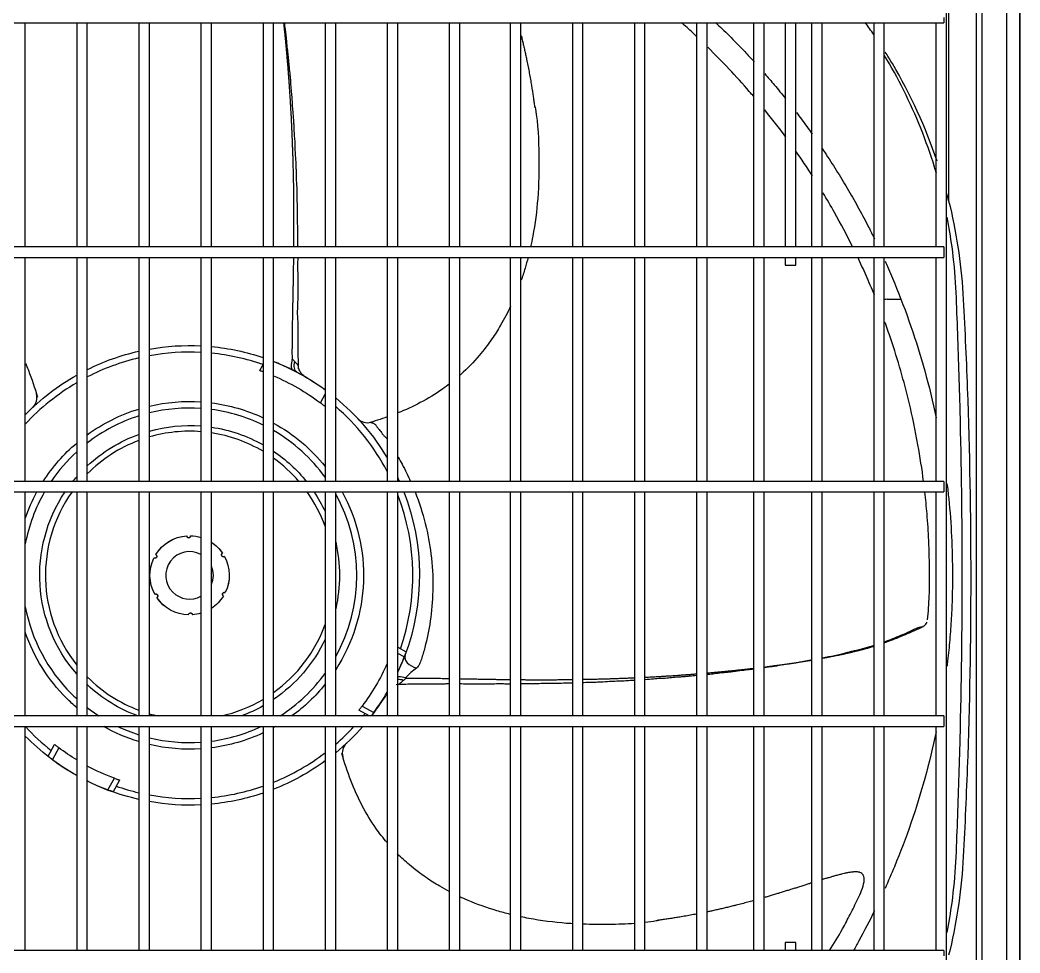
# Model space of a CAD drawing. Header units: millimetres. Extents: x 0 to 504600, y 0 to 118800.
# Drawn here: x 432827.5 to 433205.9, y 47616.4 to 47969.6 of the extents above; entities that cross this region are included whole.
import ezdxf

# ---------------------------------------------------------------- set-up
doc = ezdxf.new("R2010")
doc.units = ezdxf.units.MM
doc.header["$LTSCALE"] = 200
doc.layers.add('LG-AIRCON', color=240, linetype='Continuous')

# ---------------------------------------------------------------- blocks, each defined once
blk = doc.blocks.new('NEWUXB+UXA 1')
at = {"layer": 'LG-AIRCON', "color": 0}
for p, q in [((615.67, 40.21), (615.67, 721.67)), ((620.67, 721.67), (620.67, 40.21)), ((620.67, 40.21), (620.67, 721.31)), ((604.15, 166.7), (604.15, 654.85)), ((606.27, 656.37), (606.27, 165.82)), ((593.67, 650.51), (593.67, 563.72)), ((592.81, 184.13), (592.81, 638.06)), ((591.81, 633.06), (591.81, 631.06)), ((-592.71, 631.06), (591.81, 631.06)), ((244.23, 546.27), (244.23, 631.06)), ((263.72, 631.06), (263.72, 546.27)), ((267.72, 546.27), (267.72, 631.06)), ((287.22, 631.06), (287.22, 546.27)), ((291.22, 546.27), (291.22, 631.06)), ((310.72, 631.06), (310.72, 546.27)), ((314.72, 546.27), (314.72, 631.06)), ((334.21, 631.06), (334.21, 546.27)), ((338.21, 546.27), (338.21, 631.06)), ((357.71, 631.06), (357.71, 546.27)), ((361.71, 546.27), (361.71, 631.06)), ((381.21, 631.06), (381.21, 546.27)), ((385.21, 546.27), (385.21, 631.06)), ((404.7, 631.06), (404.7, 546.27)), ((408.7, 546.27), (408.7, 631.06)), ((427.77, 631.06), (427.77, 546.27)), ((431.77, 546.27), (431.77, 631.06)), ((451.27, 631.06), (451.27, 546.27)), ((455.26, 546.27), (455.26, 631.06)), ((474.76, 631.06), (474.76, 546.27)), ((478.76, 546.27), (478.76, 631.06)), ((498.26, 631.06), (498.26, 546.27)), ((502.26, 546.27), (502.26, 631.06)), ((519.82, 631.06), (519.82, 546.27)), ((523.82, 546.27), (523.82, 631.06)), ((531.82, 631.06), (531.82, 546.28)), ((535.82, 546.28), (535.82, 631.06)), ((541.82, 631.06), (541.82, 546.27)), ((545.82, 546.27), (545.82, 631.06)), ((565.31, 631.06), (565.31, 546.28)), ((569.31, 546.28), (569.31, 631.06)), ((588.81, 631.06), (588.81, 546.28)), ((498.26, 626.18), (498.04, 626.03)), ((591.81, 546.28), (-592.71, 546.28)), ((591.81, 546.28), (591.81, 544.28)), ((-592.71, 542.28), (591.81, 542.28)), ((244.23, 457.49), (244.23, 542.27)), ((263.72, 542.27), (263.72, 457.49)), ((267.72, 457.49), (267.72, 542.27)), ((287.22, 542.27), (287.22, 457.49)), ((291.22, 457.49), (291.22, 542.27)), ((310.72, 542.27), (310.72, 457.49)), ((314.72, 457.49), (314.72, 542.27)), ((334.21, 542.27), (334.21, 457.49)), ((338.21, 457.49), (338.21, 542.27)), ((357.71, 542.27), (357.71, 457.49)), ((361.71, 457.49), (361.71, 542.27)), ((381.21, 542.27), (381.21, 457.49)), ((385.21, 457.49), (385.21, 542.27)), ((404.7, 542.27), (404.7, 457.49)), ((408.7, 457.49), (408.7, 542.27)), ((427.77, 542.27), (427.77, 457.49)), ((431.77, 457.49), (431.77, 542.27)), ((451.27, 542.27), (451.27, 457.49)), ((455.26, 457.49), (455.26, 542.27)), ((474.76, 542.27), (474.76, 457.49)), ((478.76, 457.49), (478.76, 542.27)), ((498.26, 542.27), (498.26, 457.49)), ((502.26, 457.49), (502.26, 542.27)), ((519.82, 542.27), (519.82, 457.49)), ((523.82, 457.49), (523.82, 542.27)), ((531.82, 542.28), (531.82, 539.28)), ((535.82, 539.28), (535.82, 542.28)), ((541.82, 542.27), (541.82, 457.49)), ((545.82, 457.49), (545.82, 542.27)), ((565.31, 542.28), (565.31, 457.48)), ((569.31, 457.48), (569.31, 542.28)), ((588.81, 542.28), (588.81, 457.48)), ((591.81, 544.28), (591.81, 542.28)), ((570.38, 526.42), (575.37, 526.42)), ((332.97, 499.42), (334.21, 501.7)), ((355.91, 487.2), (357.71, 490.48)), ((247.07, 485.53), (247.26, 485.71)), ((357.71, 486.32), (357.51, 485.95)), ((370.09, 481.2), (370.2, 481.09)), ((591.81, 457.49), (-592.71, 457.49)), ((591.81, 457.49), (591.81, 455.49)), ((591.81, 455.49), (591.81, 453.49)), ((-592.71, 453.49), (591.81, 453.49)), ((244.23, 368.71), (244.23, 453.49)), ((263.72, 453.49), (263.72, 368.71)), ((267.72, 368.71), (267.72, 453.49)), ((287.22, 453.49), (287.22, 368.71)), ((291.22, 368.71), (291.22, 453.49)), ((310.72, 453.49), (310.72, 368.71)), ((314.72, 368.71), (314.72, 453.49)), ((334.21, 453.49), (334.21, 368.71)), ((338.21, 368.71), (338.21, 453.49)), ((357.71, 453.49), (357.71, 368.71)), ((361.71, 368.71), (361.71, 453.49)), ((381.21, 453.49), (381.21, 368.71)), ((385.21, 368.71), (385.21, 453.49)), ((404.7, 453.49), (404.7, 368.71)), ((408.7, 368.71), (408.7, 453.49)), ((427.77, 453.49), (427.77, 368.71)), ((431.77, 368.71), (431.77, 453.49)), ((451.27, 453.49), (451.27, 368.71)), ((455.26, 368.71), (455.26, 453.49)), ((474.76, 453.49), (474.76, 368.71)), ((478.76, 368.71), (478.76, 453.49)), ((498.26, 453.49), (498.26, 368.71)), ((502.26, 368.71), (502.26, 453.49)), ((519.82, 453.49), (519.82, 368.71)), ((523.82, 368.71), (523.82, 453.49)), ((541.82, 453.49), (541.82, 368.71)), ((545.82, 368.71), (545.82, 453.49)), ((565.31, 453.49), (565.31, 368.71)), ((569.31, 368.71), (569.31, 453.49)), ((588.81, 453.49), (588.81, 368.71)), ((404.66, 401.95), (404.7, 401.94)), ((404.66, 401.95), (404.7, 401.94)), ((385.21, 394.68), (388.36, 392.95)), ((387.66, 391.05), (385.21, 392.4)), ((371.68, 372.44), (376.12, 370.01)), ((591.81, 368.71), (-592.71, 368.71)), ((374.34, 368.71), (370.44, 370.85)), ((591.81, 368.71), (591.81, 366.71)), ((-592.71, 364.71), (591.81, 364.71)), ((244.23, 279.92), (244.23, 364.71)), ((263.72, 364.71), (263.72, 279.92)), ((267.72, 279.92), (267.72, 364.71)), ((287.22, 364.71), (287.22, 279.92)), ((291.22, 279.92), (291.22, 364.71)), ((310.72, 364.71), (310.72, 279.92)), ((314.72, 279.92), (314.72, 364.71)), ((334.21, 364.71), (334.21, 279.92)), ((338.21, 279.92), (338.21, 364.71)), ((357.71, 364.71), (357.71, 279.92)), ((361.71, 279.92), (361.71, 364.71)), ((381.21, 364.71), (381.21, 279.92)), ((385.21, 279.92), (385.21, 364.71)), ((404.7, 364.71), (404.7, 279.92)), ((408.7, 279.92), (408.7, 364.71)), ((427.77, 364.71), (427.77, 279.92)), ((431.77, 279.92), (431.77, 364.71)), ((451.27, 364.71), (451.27, 279.92)), ((455.26, 279.92), (455.26, 364.71)), ((474.76, 364.71), (474.76, 279.92)), ((478.76, 279.92), (478.76, 364.71)), ((498.26, 364.71), (498.26, 279.92)), ((502.26, 279.92), (502.26, 364.71)), ((519.82, 364.71), (519.82, 279.92)), ((523.82, 279.92), (523.82, 364.71)), ((541.82, 364.71), (541.82, 279.92)), ((545.82, 279.92), (545.82, 364.71)), ((565.31, 364.71), (565.31, 279.92)), ((569.31, 279.92), (569.31, 364.71)), ((588.81, 364.71), (588.81, 279.92)), ((591.81, 366.71), (591.81, 364.71)), ((252.89, 353.46), (255.33, 357.91)), ((256.93, 356.67), (254.5, 352.24)), ((365.77, 358.34), (365.58, 358.16)), ((262.73, 346.72), (262.72, 346.72)), ((275.54, 340.7), (277.97, 345.13)), ((279.88, 344.45), (277.44, 340)), ((531.82, 282.92), (531.82, 279.92)), ((535.82, 282.92), (531.82, 282.92)), ((535.82, 279.92), (535.82, 282.92)), ((591.81, 279.92), (-592.71, 279.92)), ((591.81, 279.92), (591.81, 277.92))]:
    blk.add_line(p, q, dxfattribs=at)
for centre, radius, start, end in [((570.38, 521.42), 5, 90, 102.3062), ((306.42, 421.93), 84.49, 103.1359, 117.2591), ((306.42, 421.93), 84.49, 87.0854, 100.3653), ((306.42, 421.93), 84.49, 70.7868, 84.3659), ((306.42, 421.93), 86.91, 53.8334, 68.5429), ((306.42, 421.93), 84.49, 120.3544, 137.4022), ((306.42, 421.93), 63.32, 86.1131, 103.8938), ((306.42, 421.93), 63.32, 63.9675, 82.4738), ((306.42, 421.93), 84.49, 27.7268, 49.1255), ((306.42, 421.93), 63.32, 107.6513, 127.6706), ((306.42, 421.93), 54.55, 85.4831, 106.1831), ((306.42, 421.93), 54.55, 59.3719, 81.2531), ((306.42, 421.93), 63.32, 35.91, 59.8669), ((306.42, 421.93), 54.55, 110.61, 135.1912), ((306.42, 421.93), 63.32, 132.4013, 145.8394), ((306.42, 421.93), 54.55, 40.6856, 54.3544), ((306.42, 421.93), 63.32, 150.1088, 169.1663), ((306.42, 421.93), 54.55, 144.6525, 218.4862), ((306.42, 421.93), 54.55, 19.9069, 35.3531), ((306.42, 421.93), 63.32, 330.8231, 29.1769), ((306.42, 421.93), 84.49, 340.7868, 21.1705), ((306.42, 421.93), 9, 61.4868, 225), ((306.42, 421.93), 9, 337.2019, 22.7981), ((306.42, 421.93), 9, 225, 298.513), ((306.42, 421.93), 63.32, 190.8338, 225), ((306.42, 421.93), 54.55, 305.6456, 340.0931), ((306.42, 421.93), 86.91, 335.0266, 339.1851), ((306.42, 421.93), 54.55, 225, 249.39), ((306.42, 421.93), 63.32, 302.7938, 324.09), ((306.42, 421.93), 63.32, 225, 227.5988), ((306.42, 421.93), 54.55, 282.6281, 300.6282), ((306.42, 421.93), 86.91, 323.3149, 329.3716), ((306.42, 421.93), 63.32, 232.3294, 237.2006), ((306.42, 421.93), 54.55, 253.8169, 257.3662), ((306.42, 421.93), 84.49, 320.9474, 321.7132), ((306.42, 421.93), 84.49, 222.6368, 231.7132), ((306.42, 421.93), 63.32, 244.6538, 252.3488), ((306.42, 421.93), 63.32, 277.5263, 295.3407), ((306.42, 421.93), 84.49, 310.8737, 317.3624), ((306.42, 421.93), 63.32, 256.1063, 273.8869), ((306.42, 421.93), 86.91, 233.3149, 240.576), ((306.42, 421.93), 84.49, 292.1036, 307.3772), ((306.42, 421.93), 86.91, 243.5604, 249.1851), ((306.42, 421.93), 84.49, 250.7868, 256.8654), ((306.42, 421.93), 84.49, 275.6354, 289.2045), ((306.42, 421.93), 84.49, 259.636, 272.9158)]:
    blk.add_arc(centre, radius, start, end, dxfattribs=at)
at = {"layer": 'LG-AIRCON', "color": 0, "extrusion": (0, 0, -1)}
for centre, radius, start, end in [((-306.42, 421.93), 86.99, 79.9351, 92.8298), ((-306.42, 421.93), 86.99, 95.4718, 108.6329), ((-306.42, 421.93), 86.99, 63.5863, 77.2478), ((-306.42, 421.93), 86.99, 44.3587, 60.6054), ((-306.42, 421.93), 81.91, 112.8394, 127.1733), ((-306.42, 421.93), 86.99, 117.6697, 126.1312), ((-306.42, 421.93), 86.99, 129.4651, 149.2876), ((-306.42, 421.93), 65.82, 53.9887, 73.035), ((-306.42, 421.93), 65.82, 76.6463, 93.7406), ((-306.42, 421.93), 65.82, 97.2394, 114.975), ((-306.42, 421.93), 56.71, 74.4525, 94.3425), ((-306.42, 421.93), 56.71, 98.4094, 119.34), ((-306.42, 421.93), 65.82, 118.8787, 141.1875), ((-306.42, 421.93), 56.71, 46.9687, 70.2112), ((-306.42, 421.93), 65.82, 32.6925, 49.5563), ((-306.42, 421.93), 56.71, 124.0931, 141.1706), ((-306.42, 421.93), 56.71, 38.8237, 41.1581), ((-306.42, 421.93), 86.99, 154.9195, 155.8727), ((-306.42, 421.93), 65.82, 19.1081, 28.6481), ((-306.42, 421.93), 56.71, 318.8306, 33.8063), ((-306.42, 421.93), 56.71, 146.1881, 154.7325), ((-306.42, 421.93), 65.82, 151.3463, 212.8556), ((-306.42, 421.93), 86.99, 158.7281, 200.4357), ((-306.42, 421.93), 15, 31.5149, 85.7851), ((-306.42, 421.93), 15, 31.6151, 85.8849), ((-306.09, 436.93), 0.75, 180.1825, 357.3175), ((-306.42, 421.93), 15, 91.5149, 106.647), ((-306.42, 421.93), 15, 91.6151, 106.6471), ((-306.42, 421.93), 15, 123.5817, 145.8849), ((-306.42, 421.93), 15, 123.5818, 145.7851), ((-306.42, 421.93), 56.71, 167.13, 192.8588), ((-306.42, 421.93), 15, 331.6151, 25.8849), ((-306.42, 421.93), 15, 331.5149, 25.7851), ((-293.27, 429.15), 0.75, 120.1825, 297.3175), ((-319.24, 429.71), 0.75, 240.1825, 57.3175), ((-306.42, 421.93), 15, 151.5149, 205.7863), ((-306.42, 421.93), 15, 151.6151, 205.8849), ((-293.6, 414.15), 0.75, 60.1825, 237.3175), ((-306.42, 421.93), 15, 271.6151, 325.8849), ((-306.42, 421.93), 15, 271.5149, 325.7851), ((-306.42, 421.93), 15, 211.5137, 236.4184), ((-306.42, 421.93), 15, 211.6151, 236.419), ((-319.57, 414.72), 0.75, 300.1825, 117.3175), ((-306.75, 406.94), 0.75, 0.1825, 177.3175), ((-306.42, 421.93), 15, 253.3536, 265.8849), ((-306.42, 421.93), 15, 253.3536, 265.7851), ((-306.42, 421.93), 65.82, 315, 340.8806), ((-306.42, 421.93), 56.71, 205.2562, 235.8956), ((-306.42, 421.93), 81.91, 204.0687, 217.1733), ((-306.42, 421.93), 56.71, 290.1825, 313.02), ((-306.42, 421.93), 65.82, 218.8013, 233.9606), ((-306.42, 421.93), 65.82, 310.4325, 315), ((-306.42, 421.93), 86.99, 210.7139, 217.7283), ((-306.42, 421.93), 56.71, 240.6487, 249.8006), ((-306.42, 421.93), 65.82, 286.9538, 299.5988), ((-306.42, 421.93), 65.82, 240.3844, 241.11), ((-306.42, 421.93), 86.99, 221.1398, 230.5364), ((-306.42, 421.93), 86.99, 299.3961, 315.6416), ((-306.42, 421.93), 65.82, 245.0137, 262.7494), ((-306.42, 421.93), 81.91, 301.4183, 307.1733), ((-306.42, 421.93), 65.82, 266.2481, 283.3425), ((-306.42, 421.93), 81.91, 290.3267, 298.1938), ((-306.42, 421.93), 86.99, 233.8703, 248.5638), ((-306.42, 421.93), 86.99, 282.7514, 290.4357), ((-306.42, 421.93), 86.99, 251.3663, 264.5273), ((-306.42, 421.93), 86.99, 267.1681, 280.0628)]:
    blk.add_arc(centre, radius, start, end, dxfattribs=at)
at = {"layer": 'LG-AIRCON', "color": 0, "extrusion": (5.89787e-06, 5.50525e-06, 1)}
blk.add_arc((243.65, 489.17, -0.01), 5, 313.0877, 16.4735, dxfattribs=at)
at = {"layer": 'LG-AIRCON', "color": 0, "extrusion": (5.03151e-06, -5.39034e-06, 1)}
blk.add_arc((373.66, 484.71, -0.02), 5, 223.0877, 286.4677, dxfattribs=at)
at = {"layer": 'LG-AIRCON', "color": 0, "extrusion": (-6.04419e-06, -5.64183e-06, 1)}
blk.add_arc((369.2, 354.7, 0.02), 5, 133.0877, 196.4734, dxfattribs=at)
at = {"layer": 'LG-AIRCON', "color": 0}
for centre, major_axis, ratio, start_param, end_param in [((349.14, 503.4), (2.32, 4.43), 0.512974, 1.938544, 3.141593), ((392.62, 389.82), (-4.68, 1.75), 0.588101, 0, 1.726902), ((387.89, 379.22), (4.43, -2.32), 0.512974, 1.938544, 2.458256)]:
    blk.add_ellipse(centre, major_axis=major_axis, ratio=ratio, start_param=start_param, end_param=end_param, dxfattribs=at)
for points, knots in [([(345.89, 546.3), (345.9, 546.68), (345.9, 547.4), (345.91, 548.59), (345.92, 549.88), (345.93, 551.34), (345.93, 552.8), (345.93, 554.27), (345.93, 555.75), (345.93, 557.08), (345.93, 558.6), (345.92, 559.95), (345.91, 561.63), (345.9, 562.96), (345.89, 564.61), (345.87, 565.92), (345.85, 567.56), (345.83, 568.88), (345.8, 570.52), (345.77, 571.84), (345.74, 573.51), (345.71, 574.86), (345.67, 576.56), (345.63, 578.07), (345.58, 579.73), (345.53, 581.2), (345.48, 582.68), (345.42, 584.32), (345.37, 585.79), (345.3, 587.43), (345.24, 588.91), (345.17, 590.57), (345.1, 592.08), (345.03, 593.58), (344.94, 595.24), (344.86, 596.7), (344.77, 598.32), (344.69, 599.77), (344.59, 601.39), (344.49, 603), (344.4, 604.45), (344.29, 606.07), (344.19, 607.54), (344.07, 609.18), (343.96, 610.65), (343.85, 612.09), (343.73, 613.68), (343.6, 615.26), (343.47, 616.83), (343.33, 618.41), (343.21, 619.82), (343.06, 621.39), (342.93, 622.81), (342.78, 624.4), (342.64, 625.83), (342.49, 627.25), (342.33, 628.8), (342.2, 630.07), (342.11, 630.87), (342.09, 631.06)], [0, 0, 0, 0, 0.013718, 0.025238, 0.042517, 0.059796, 0.077075, 0.094355, 0.111634, 0.128913, 0.140433, 0.163472, 0.174991, 0.19803, 0.20955, 0.232588, 0.244108, 0.267147, 0.278666, 0.301705, 0.313225, 0.336264, 0.347783, 0.370822, 0.388101, 0.405381, 0.42266, 0.439939, 0.462978, 0.474498, 0.497537, 0.514816, 0.532095, 0.549374, 0.566653, 0.589692, 0.601212, 0.624251, 0.64153, 0.658809, 0.681848, 0.693368, 0.716407, 0.733686, 0.750965, 0.768244, 0.785524, 0.808563, 0.825842, 0.843121, 0.86616, 0.877679, 0.900718, 0.917998, 0.935277, 0.952556, 0.969835, 0.992874, 1, 1, 1, 1]), ([(347.45, 546.37), (347.44, 546.93), (347.39, 548.52), (347.41, 550.17), (347.44, 551.8), (347.43, 552.63), (347.34, 554.16), (347.26, 555.94), (347.3, 558.11), (347.31, 560.63), (347.16, 563.5), (347.07, 565.79), (347.07, 567.6), (347.08, 568.83), (347.02, 570.04), (346.88, 571.71), (346.84, 573.64), (346.82, 575.85), (346.72, 578.24), (346.52, 580.77), (346.41, 582.92), (346.39, 584.65), (346.35, 586.22), (346.13, 588.28), (346.03, 590.51), (345.95, 592.65), (345.8, 594.97), (345.55, 597.42), (345.4, 599.55), (345.33, 601.3), (345.25, 602.93), (344.97, 605.03), (344.82, 607.35), (344.68, 609.53), (344.46, 611.83), (344.16, 614.22), (343.97, 616.35), (343.85, 618.15), (343.69, 619.86), (343.34, 622.03), (343.15, 624.59), (342.92, 626.86), (342.65, 628.93), (342.45, 630.25), (342.35, 631.08)], [0, 0, 0, 0, 0.020993, 0.060732, 0.0678, 0.074162, 0.086897, 0.117658, 0.135798, 0.155524, 0.197696, 0.23796, 0.254024, 0.266902, 0.278583, 0.291499, 0.323077, 0.341369, 0.36095, 0.402348, 0.440072, 0.454754, 0.466698, 0.490617, 0.521317, 0.539051, 0.558332, 0.59936, 0.637234, 0.652147, 0.664401, 0.689266, 0.720818, 0.739028, 0.758563, 0.799999, 0.837338, 0.851752, 0.864099, 0.891017, 0.924896, 0.944238, 0.965101, 1, 1, 1, 1]), ([(498.12, 626.08), (497.66, 626.51), (495.83, 628.23), (493.97, 629.94), (492.57, 631.2)], [0, 0, 0, 0, 0.252005, 1, 1, 1, 1]), ([(431.95, 626.09), (431.97, 626.03), (432.12, 625.4), (432.41, 624.19), (432.82, 622.46), (433.21, 620.73), (433.59, 619), (433.99, 617.08), (434.35, 615.34), (434.73, 613.41), (435.02, 611.86), (435.37, 609.91), (435.67, 608.15), (435.99, 606.18), (436.27, 604.39), (436.54, 602.57), (436.79, 600.74), (436.95, 599.53), (437.02, 598.93)], [0, 0, 0, 0, 0.006903, 0.071665, 0.136426, 0.201188, 0.265949, 0.330711, 0.417059, 0.460233, 0.546582, 0.589756, 0.676105, 0.740866, 0.805628, 0.870389, 0.935151, 1, 1, 1, 1]), ([(510.57, 626.28), (512.55, 624.26), (515.78, 620.98), (518.9, 617.6), (520.08, 616.3)], [0, 0, 0, 0, 0.616544, 1, 1, 1, 1]), ([(519.94, 603.14), (519.38, 603.8), (513.9, 610.19), (508.05, 616.39), (502.54, 621.81)], [0, 0, 0, 0, 0.103466, 1, 1, 1, 1]), ([(589.01, 574.18), (588.79, 574.93), (588.56, 575.69), (585.29, 586.35), (581.35, 596.19), (574.42, 610.05), (571.96, 614.51), (569.32, 618.86)], [0, 0, 0, 0, 0.048488, 0.048488, 0.686498, 0.686498, 1, 1, 1, 1]), ([(589.31, 578.65), (584.96, 591.58), (579.31, 603.9), (571.49, 617.11), (570.59, 618.58), (569.68, 620.03)], [0, 0, 0, 0, 0.888615, 0.888615, 1, 1, 1, 1]), ([(524.05, 611.84), (525.27, 610.44), (527.94, 607.32), (530.54, 604.14), (531.95, 602.38)], [0, 0, 0, 0, 0.451779, 1, 1, 1, 1]), ([(437.09, 599.45), (437.15, 599.15), (438.33, 593.02), (438.69, 581.32), (438.51, 565.19), (437, 553.68), (435.77, 547.6), (435.47, 546.25)], [0, 0, 0, 0, 0.017033, 0.353101, 0.655124, 0.923021, 1, 1, 1, 1]), ([(536.08, 597.08), (536.71, 596.26), (538.73, 593.58), (540.7, 590.86), (542.05, 588.96)], [0, 0, 0, 0, 0.307262, 1, 1, 1, 1]), ([(545.86, 583.44), (546.35, 582.71), (548.33, 579.75), (551.69, 574.5), (555.82, 567.64), (559.73, 560.72), (562.96, 554.61), (564.88, 550.79), (565.6, 549.32)], [0, 0, 0, 0, 0.066649, 0.271122, 0.474015, 0.675325, 0.87505, 1, 1, 1, 1]), ([(557.32, 546.32), (555.17, 550.66), (551.56, 557.49), (547.62, 564.26), (546.12, 566.74)], [0, 0, 0, 0, 0.633004, 1, 1, 1, 1]), ([(593.67, 563.72), (596.54, 552.18), (598.33, 540.47), (599.43, 522.62), (599.7, 516.65), (600.25, 504.72), (600.5, 498.75), (601.59, 468.88), (602.02, 444.9), (602.02, 420.93)], [0, 0, 0, 0, 0.25, 0.25, 0.375, 0.375, 0.5, 0.5, 1, 1, 1, 1]), ([(598.84, 422.13), (598.83, 442.86), (598.56, 463.59), (597.76, 494.67), (597.43, 505.03), (596.84, 520.56), (596.67, 525.74), (596.12, 536.07), (595.64, 541.2), (594.44, 550.03), (593.83, 553.75), (593.1, 557.45)], [0, 0, 0, 0, 0.45798, 0.45798, 0.686971, 0.686971, 0.801466, 0.801466, 0.915961, 0.915961, 1, 1, 1, 1]), ([(345.31, 503.81), (345.31, 503.97), (345.31, 504.39), (345.3, 505.23), (345.3, 506.15), (345.3, 507.09), (345.3, 507.92), (345.31, 508.74), (345.32, 509.7), (345.32, 510.7), (345.33, 511.81), (345.35, 512.8), (345.36, 513.87), (345.37, 514.86), (345.39, 515.87), (345.41, 517.03), (345.42, 518.05), (345.44, 519.21), (345.47, 520.39), (345.49, 521.59), (345.51, 522.64), (345.53, 523.71), (345.55, 524.95), (345.58, 526.22), (345.6, 527.47), (345.63, 528.73), (345.65, 529.98), (345.67, 531.23), (345.7, 532.47), (345.72, 533.73), (345.74, 534.98), (345.76, 536.23), (345.78, 537.5), (345.8, 538.93), (345.82, 540.23), (345.84, 541.46), (345.85, 542.04), (345.85, 542.28)], [0, 0, 0, 0, 0.014596, 0.03792, 0.072906, 0.09623, 0.119554, 0.142878, 0.166202, 0.201188, 0.224512, 0.259498, 0.282822, 0.306146, 0.341132, 0.364456, 0.399442, 0.422766, 0.457752, 0.492738, 0.516062, 0.539386, 0.574372, 0.609358, 0.632682, 0.667668, 0.702654, 0.725978, 0.760964, 0.79595, 0.819274, 0.85426, 0.889246, 0.91257, 0.959218, 0.982542, 1, 1, 1, 1]), ([(347.69, 500.15), (347.62, 502.1), (347.51, 506.07), (347.47, 510.28), (347.46, 513.14), (347.47, 514.37), (347.46, 515.68), (347.48, 516.77), (347.47, 517.78), (347.4, 519.4), (347.23, 521.24), (347.39, 524.04), (347.55, 527.9), (347.44, 530.99), (347.49, 533.45), (347.52, 534.71), (347.5, 536.53), (347.33, 538.49), (347.44, 540.83), (347.47, 541.95), (347.48, 542.29)], [0, 0, 0, 0, 0.133514, 0.270433, 0.286934, 0.326862, 0.357504, 0.38702, 0.40567, 0.425383, 0.498549, 0.559198, 0.624297, 0.752478, 0.802637, 0.822176, 0.83997, 0.924593, 0.976886, 1, 1, 1, 1]), ([(434.51, 542.25), (434.16, 540.88), (433.36, 537.98), (432.44, 535.12), (431.92, 533.62)], [0, 0, 0, 0, 0.471851, 1, 1, 1, 1]), ([(565.59, 528.03), (564.57, 530.51), (562.54, 535.27), (560.35, 540.03), (559.27, 542.31)], [0, 0, 0, 0, 0.520207, 1, 1, 1, 1]), ([(531.82, 539.28), (531.83, 539.28), (531.84, 539.28), (531.93, 539.28), (532.02, 539.28), (532.26, 539.28), (532.42, 539.28), (532.77, 539.28), (532.97, 539.28), (533.39, 539.28), (533.62, 539.28), (534.07, 539.28), (534.3, 539.28), (534.72, 539.28), (534.92, 539.28), (535.26, 539.28), (535.41, 539.28), (535.65, 539.28), (535.73, 539.28), (535.81, 539.28), (535.82, 539.28), (535.82, 539.28)], [0, 0, 0, 0, 0.072796, 0.072796, 0.180355, 0.180355, 0.287914, 0.287914, 0.395473, 0.395473, 0.503031, 0.503031, 0.61059, 0.61059, 0.718149, 0.718149, 0.825708, 0.825708, 0.933267, 0.933267, 1, 1, 1, 1]), ([(569.59, 540.85), (569.77, 540.46), (570.99, 537.73), (576.8, 524.21), (583.46, 504.88), (587.68, 487.56), (588.94, 481.6)], [0, 0, 0, 0, 0.02049, 0.143703, 0.707183, 1, 1, 1, 1]), ([(427.92, 523.81), (426.77, 521.36), (424.56, 517.15), (420.6, 510.91), (415.75, 504.53), (411.46, 500.09), (408.84, 497.74), (408.72, 497.64)], [0, 0, 0, 0, 0.250799, 0.438254, 0.680606, 0.985878, 1, 1, 1, 1]), ([(584.18, 457.5), (583.59, 462.12), (582.07, 472.06), (578.32, 490.01), (573.88, 505.5), (570.32, 515.64), (569.56, 517.75)], [0, 0, 0, 0, 0.230715, 0.496584, 0.895571, 1, 1, 1, 1]), ([(345.29, 503.68), (345, 502.77), (344.84, 501.91), (344.84, 500.53), (344.99, 500), (345.28, 499.74)], [0, 0, 0, 0, 0.5, 0.5, 1, 1, 1, 1]), ([(345.31, 503.81), (345.31, 503.81), (345.31, 503.81), (345.62, 503.52), (345.91, 503.22), (346.18, 502.92)], [0, 0, 0, 0, 0.000046, 0.000046, 1, 1, 1, 1]), ([(244.33, 502.27), (244.7, 501.4), (246.4, 497.18), (247.84, 492.86), (248.81, 489.36)], [0, 0, 0, 0, 0.208433, 1, 1, 1, 1]), ([(345.28, 499.74), (345.07, 499.84), (344.87, 499.93), (343.7, 500.48), (342.73, 500.91), (340.89, 501.73), (340.03, 502.11), (338.85, 502.61), (338.53, 502.75), (338.21, 502.88)], [0, 0, 0, 0, 0.087898, 0.087898, 0.500484, 0.500484, 0.864594, 0.864594, 1, 1, 1, 1]), ([(346.18, 502.92), (346.65, 502.4), (347.09, 501.89), (347.52, 501.33), (347.62, 501.24), (347.64, 501.27)], [0, 0, 0, 0, 0.677972, 0.677972, 1, 1, 1, 1]), ([(349.65, 497.53), (349.28, 497.77), (348.58, 498.39), (347.89, 499.72), (347.54, 500.8), (347.63, 501.36), (347.63, 501.38)], [0, 0, 0, 0, 0.282713, 0.623797, 0.98945, 1, 1, 1, 1]), ([(334.21, 498.98), (334.02, 499.05), (333.83, 499.12), (333.51, 499.23), (333.36, 499.28), (333.13, 499.36), (333.05, 499.39), (332.98, 499.41), (332.97, 499.42), (332.97, 499.42)], [0, 0, 0, 0, 0.272273, 0.272273, 0.55574, 0.55574, 0.835863, 0.835863, 1, 1, 1, 1]), ([(404.78, 494.37), (403.92, 493.71), (400.41, 491.12), (394, 487.22), (388.13, 484.56), (385.23, 483.4)], [0, 0, 0, 0, 0.146134, 0.586198, 1, 1, 1, 1]), ([(357.51, 485.95), (357.51, 485.95), (357.48, 485.98), (357.36, 486.07), (357.28, 486.14), (357.06, 486.31), (356.93, 486.42), (356.63, 486.65), (356.46, 486.78), (356.16, 487.01), (356.04, 487.1), (355.91, 487.2)], [0, 0, 0, 0, 0.211356, 0.211356, 0.422617, 0.422617, 0.635365, 0.635365, 0.851032, 0.851032, 1, 1, 1, 1]), ([(375.01, 479.85), (375.02, 479.82), (375.05, 479.79), (375.25, 479.71), (375.41, 479.67), (375.91, 479.52), (376.26, 479.4), (376.86, 478.97), (377.01, 478.65), (377.38, 478.08), (377.59, 477.82), (378.28, 477.06), (378.69, 476.51), (379.26, 475.68), (379.43, 475.39), (379.82, 474.86), (380.09, 474.63), (380.66, 474.16), (380.93, 473.9), (381.19, 473.63)], [0, 0, 0, 0, 0.041274, 0.041274, 0.097669, 0.097669, 0.210461, 0.210461, 0.323252, 0.323252, 0.436043, 0.436043, 0.661626, 0.661626, 0.774417, 0.774417, 0.887208, 0.887208, 1, 1, 1, 1]), ([(385.33, 466.64), (385.86, 465.75), (386.35, 464.85), (388.02, 461.82), (389.08, 459.65), (390.05, 457.5)], [0, 0, 0, 0, 0.29522, 0.29522, 1, 1, 1, 1]), ([(593.04, 456.71), (593.28, 454.77), (594.02, 448.09), (594.92, 436.57), (595.06, 426.96), (595.13, 422.13)], [0, 0, 0, 0, 0.16864, 0.581968, 1, 1, 1, 1]), ([(391.75, 453.48), (394.91, 445.51), (396.83, 437.58), (398.84, 421.41), (398.61, 413.3), (397.19, 402.42), (396.54, 399.02), (395.36, 394.26), (394.93, 392.74), (394.25, 390.55), (393.98, 389.82), (393.69, 388.79), (393.55, 388.47), (393.12, 387.72), (392.81, 387.27), (392.33, 386.82)], [0, 0, 0, 0, 0.302954, 0.302954, 0.651477, 0.651477, 0.825738, 0.825738, 0.912869, 0.912869, 0.956435, 0.956435, 0.978217, 0.978217, 1, 1, 1, 1]), ([(585.71, 405.1), (586.01, 408.13), (586.43, 414.05), (586.49, 424.07), (586.25, 434.4), (585.58, 444.63), (584.98, 450.72), (584.67, 453.49)], [0, 0, 0, 0, 0.182857, 0.35926, 0.617017, 0.825344, 1, 1, 1, 1]), ([(305.32, 436.91), (305.32, 436.72), (305.5, 436.32), (305.99, 436.14), (306.37, 436.22), (306.62, 436.39), (306.78, 436.65), (306.82, 436.85), (306.82, 436.94)], [0, 0, 0, 0, 0.25, 0.5, 0.625, 0.75, 0.875, 1, 1, 1, 1]), ([(318.84, 430.38), (318.68, 430.28), (318.42, 429.92), (318.51, 429.41), (318.77, 429.12), (319.04, 428.99), (319.35, 428.98), (319.54, 429.05), (319.62, 429.1)], [0, 0, 0, 0, 0.25, 0.5, 0.625, 0.75, 0.875, 1, 1, 1, 1]), ([(595.13, 422.13), (595.1, 419.38), (595.06, 413.9), (594.69, 405.71), (594.12, 397.59), (593.52, 391.55), (593.13, 388.22), (593.05, 387.56)], [0, 0, 0, 0, 0.238005, 0.47449, 0.709453, 0.942891, 1, 1, 1, 1]), ([(593.07, 286.68), (593.81, 290.43), (594.44, 294.2), (595.64, 303.08), (596.12, 308.21), (596.67, 318.53), (596.84, 323.71), (597.43, 339.24), (597.76, 349.6), (598.56, 380.68), (598.83, 401.41), (598.84, 422.13)], [0, 0, 0, 0, 0.085061, 0.085061, 0.199428, 0.199428, 0.313796, 0.313796, 0.54253, 0.54253, 1, 1, 1, 1]), ([(602.02, 420.93), (602.02, 396.96), (601.59, 373), (600.49, 343.07), (600.25, 337.09), (599.69, 325.14), (599.43, 319.16), (598.32, 301.3), (596.53, 289.61), (593.67, 278.15)], [0, 0, 0, 0, 0.5, 0.5, 0.625, 0.625, 0.75, 0.75, 1, 1, 1, 1]), ([(319.94, 415.4), (319.78, 415.49), (319.34, 415.54), (318.94, 415.21), (318.82, 414.83), (318.84, 414.53), (318.99, 414.26), (319.14, 414.13), (319.22, 414.08)], [0, 0, 0, 0, 0.25, 0.5, 0.625, 0.75, 0.875, 1, 1, 1, 1]), ([(569.31, 396.74), (569.63, 396.86), (572.01, 397.73), (575.23, 399.04), (578.81, 400.6), (580.6, 401.49), (581.72, 402.03), (582.6, 402.35), (583.52, 402.43), (583.98, 402.52), (584.16, 402.54)], [0, 0, 0, 0, 0.054722, 0.413265, 0.565134, 0.700229, 0.769577, 0.820811, 0.901304, 1, 1, 1, 1]), ([(569.32, 396.4), (569.39, 396.43), (569.81, 396.58), (570.46, 396.81), (571.25, 397.1), (572.03, 397.4), (572.79, 397.7), (573.65, 398.04), (574.4, 398.34), (575.12, 398.64), (575.73, 398.89), (576.33, 399.15), (577.01, 399.43), (577.68, 399.72), (578.33, 400), (578.85, 400.22), (579.4, 400.46), (579.86, 400.66), (580.39, 400.9), (580.8, 401.08), (581.28, 401.28), (581.69, 401.46), (582.04, 401.62), (582.42, 401.78), (582.57, 401.85), (582.62, 401.87)], [0, 0, 0, 0, 0.013184, 0.076179, 0.118176, 0.160173, 0.223168, 0.265165, 0.32816, 0.370157, 0.412154, 0.454151, 0.496147, 0.559143, 0.60114, 0.643136, 0.685133, 0.72713, 0.769127, 0.811124, 0.853121, 0.895118, 0.937114, 0.979111, 1, 1, 1, 1]), ([(582.82, 401.96), (583.14, 402.13), (583.78, 402.49), (584.52, 402.9), (585.01, 403.45), (585.35, 403.96), (585.49, 404.24)], [0, 0, 0, 0, 0.181976, 0.413188, 0.708779, 1, 1, 1, 1]), ([(545.87, 390.66), (546.3, 390.75), (548.24, 391.16), (550.19, 391.53), (553.69, 392.3), (555.74, 392.93), (558.1, 393.44), (559.91, 393.84), (561.73, 394.31), (563.19, 394.74), (564.15, 395.02), (564.77, 395.21), (565.11, 395.32), (565.29, 395.38)], [0, 0, 0, 0, 0.069935, 0.324368, 0.375737, 0.555953, 0.632284, 0.714834, 0.803633, 0.897292, 0.950384, 0.973119, 1, 1, 1, 1]), ([(545.89, 390.56), (545.91, 390.57), (546.49, 390.67), (547.35, 390.83), (548.72, 391.09), (549.8, 391.3), (551.16, 391.58), (552.23, 391.8), (553.43, 392.05), (554.5, 392.28), (555.69, 392.55), (556.87, 392.82), (557.93, 393.08), (558.98, 393.33), (560.02, 393.6), (561.05, 393.87), (562.06, 394.14), (563.07, 394.42), (564.05, 394.7), (564.79, 394.92), (565.17, 395.04), (565.32, 395.08)], [0, 0, 0, 0, 0.003473, 0.084564, 0.125109, 0.2062, 0.246746, 0.327836, 0.368382, 0.4292, 0.490018, 0.550836, 0.611654, 0.6522, 0.713018, 0.773836, 0.814381, 0.875199, 0.936017, 0.976563, 1, 1, 1, 1]), ([(385.21, 385.21), (385.42, 385.67), (385.63, 386.14), (386.21, 387.46), (386.59, 388.32), (387.3, 389.98), (387.64, 390.77), (387.93, 391.56)], [0, 0, 0, 0, 0.218967, 0.218967, 0.624953, 0.624953, 1, 1, 1, 1]), ([(388.36, 392.95), (388.36, 392.95), (388.34, 392.91), (388.29, 392.77), (388.26, 392.67), (388.16, 392.41), (388.1, 392.25), (387.97, 391.89), (387.9, 391.69), (387.77, 391.34), (387.71, 391.2), (387.66, 391.05)], [0, 0, 0, 0, 0.211758, 0.211758, 0.423432, 0.423432, 0.636431, 0.636431, 0.852021, 0.852021, 1, 1, 1, 1]), ([(523.81, 387.11), (523.95, 387.13), (524.64, 387.22), (525.99, 387.36), (528.49, 387.68), (531.12, 388.15), (533.35, 388.5), (535.21, 388.76), (536.88, 389.02), (538.91, 389.49), (540.66, 389.78), (541.7, 389.93), (541.81, 389.95)], [0, 0, 0, 0, 0.0204, 0.107202, 0.200873, 0.403072, 0.589254, 0.661717, 0.721758, 0.842147, 0.982778, 1, 1, 1, 1]), ([(523.81, 387.23), (524.2, 387.28), (525.06, 387.39), (526.37, 387.56), (527.74, 387.74), (529.08, 387.92), (530.56, 388.12), (531.88, 388.31), (533.34, 388.52), (534.5, 388.69), (535.94, 388.91), (537.24, 389.1), (538.68, 389.33), (539.97, 389.54), (541.01, 389.71), (541.63, 389.82), (541.81, 389.85)], [0, 0, 0, 0, 0.063846, 0.137211, 0.210576, 0.283941, 0.357305, 0.455125, 0.504035, 0.601855, 0.650765, 0.748585, 0.821949, 0.895314, 0.968679, 1, 1, 1, 1]), ([(392.33, 386.82), (391.71, 386.24), (390.88, 385.74), (389.42, 384.48), (388.81, 383.73), (388.17, 383.07)], [0, 0, 0, 0, 0.5, 0.5, 1, 1, 1, 1]), ([(502.24, 384.97), (502.4, 384.98), (503.2, 385.05), (504.31, 385.15), (505.88, 385.29), (507.29, 385.42), (508.88, 385.58), (510.31, 385.72), (511.73, 385.86), (513.29, 386.02), (514.67, 386.17), (516.2, 386.34), (517.57, 386.49), (518.88, 386.64), (519.58, 386.72), (519.82, 386.75)], [0, 0, 0, 0, 0.028017, 0.134196, 0.187285, 0.293464, 0.373098, 0.452732, 0.532366, 0.612, 0.718179, 0.771268, 0.877447, 0.957081, 1, 1, 1, 1]), ([(502.24, 384.48), (502.4, 384.49), (502.92, 384.53), (504.35, 384.66), (506.52, 385.02), (509.07, 385.21), (511.35, 385.44), (513.64, 385.74), (515.92, 386.08), (518.09, 386.29), (519.5, 386.45), (519.82, 386.49)], [0, 0, 0, 0, 0.026625, 0.086224, 0.216151, 0.379674, 0.473035, 0.573734, 0.780901, 0.950937, 1, 1, 1, 1]), ([(388.17, 383.07), (387.26, 383.36), (386.4, 383.51), (385.52, 383.52), (385.34, 383.5), (385.17, 383.48)], [0, 0, 0, 0, 0.78393, 0.78393, 1, 1, 1, 1]), ([(388.3, 383.05), (388.3, 383.05), (388.3, 383.05), (388.01, 382.73), (387.71, 382.44), (387.41, 382.17)], [0, 0, 0, 0, 0.000046, 0.000046, 1, 1, 1, 1]), ([(388.3, 383.05), (388.46, 383.05), (388.87, 383.05), (389.72, 383.05), (390.64, 383.06), (391.58, 383.05), (392.41, 383.05), (393.23, 383.05), (394.18, 383.04), (395.19, 383.04), (396.3, 383.02), (397.29, 383.01), (398.36, 383), (399.35, 382.98), (400.36, 382.97), (401.51, 382.95), (402.53, 382.93), (403.65, 382.91), (404.34, 382.9), (404.74, 382.89)], [0, 0, 0, 0, 0.032149, 0.083522, 0.160582, 0.211955, 0.263329, 0.314702, 0.366075, 0.443135, 0.494509, 0.571569, 0.622942, 0.674316, 0.751376, 0.802749, 0.879809, 0.931182, 1, 1, 1, 1]), ([(408.69, 382.82), (408.94, 382.81), (409.65, 382.8), (410.7, 382.78), (411.96, 382.75), (413.22, 382.73), (414.47, 382.7), (415.72, 382.68), (416.96, 382.66), (418.21, 382.63), (419.46, 382.61), (420.72, 382.59), (421.99, 382.57), (423.42, 382.55), (424.71, 382.53), (426.19, 382.51), (427.11, 382.5), (427.69, 382.49), (427.77, 382.49)], [0, 0, 0, 0, 0.040051, 0.114821, 0.164667, 0.239437, 0.314206, 0.364053, 0.438822, 0.513592, 0.563438, 0.638207, 0.712977, 0.762823, 0.862516, 0.912362, 0.987132, 1, 1, 1, 1]), ([(431.74, 382.45), (431.81, 382.45), (432.2, 382.45), (433.07, 382.44), (434.37, 382.43), (435.83, 382.43), (437.29, 382.42), (438.76, 382.42), (440.24, 382.42), (441.57, 382.42), (443.09, 382.43), (444.44, 382.43), (446.12, 382.44), (447.45, 382.45), (449.09, 382.47), (450.25, 382.48), (451.07, 382.49), (451.24, 382.5)], [0, 0, 0, 0, 0.010487, 0.061193, 0.137252, 0.213312, 0.289371, 0.365431, 0.44149, 0.517549, 0.568256, 0.669668, 0.720374, 0.821787, 0.872493, 0.973906, 1, 1, 1, 1]), ([(455.27, 381.39), (455.39, 381.4), (456.47, 381.48), (458.13, 381.52), (460.34, 381.54), (462.73, 381.63), (465.26, 381.84), (467.41, 381.94), (469.13, 381.97), (470.71, 382), (472.55, 382.2), (474.02, 382.28), (474.76, 382.31)], [0, 0, 0, 0, 0.018343, 0.157453, 0.238031, 0.324289, 0.506652, 0.672833, 0.73751, 0.790122, 0.895489, 1, 1, 1, 1]), ([(455.29, 382.56), (455.75, 382.57), (456.54, 382.59), (458, 382.62), (459.35, 382.65), (461.05, 382.69), (462.56, 382.73), (464.22, 382.78), (465.69, 382.82), (467.17, 382.87), (468.8, 382.93), (470.28, 382.99), (471.91, 383.05), (473.3, 383.11), (474.36, 383.16), (474.76, 383.17)], [0, 0, 0, 0, 0.070528, 0.121604, 0.223755, 0.274831, 0.376982, 0.453596, 0.530209, 0.606823, 0.683436, 0.785588, 0.836663, 0.938815, 1, 1, 1, 1]), ([(478.76, 382.51), (478.77, 382.51), (479.93, 382.6), (481.91, 382.81), (484.04, 382.96), (485.78, 383.03), (487.41, 383.11), (489.52, 383.39), (491.84, 383.53), (494.02, 383.67), (496.12, 383.87), (497.46, 384.04), (498.29, 384.13)], [0, 0, 0, 0, 0.001003, 0.175577, 0.336729, 0.400183, 0.452324, 0.558124, 0.692378, 0.769859, 0.852982, 1, 1, 1, 1]), ([(478.87, 383.37), (479.1, 383.38), (479.99, 383.43), (481.19, 383.49), (482.81, 383.58), (484.26, 383.66), (485.87, 383.76), (487.48, 383.86), (488.94, 383.96), (490.55, 384.06), (492.02, 384.17), (493.67, 384.28), (495.13, 384.39), (496.58, 384.5), (497.6, 384.58), (498.14, 384.62), (498.2, 384.63)], [0, 0, 0, 0, 0.035053, 0.135553, 0.185802, 0.286301, 0.361675, 0.43705, 0.537549, 0.587798, 0.688297, 0.763672, 0.839046, 0.91442, 0.989795, 1, 1, 1, 1]), ([(384.63, 380.67), (386.59, 380.74), (390.55, 380.85), (394.77, 380.88), (397.63, 380.9), (398.85, 380.88), (400.17, 380.9), (401.25, 380.87), (402.26, 380.88), (403.42, 380.93), (404.2, 380.99), (404.72, 381.02)], [0, 0, 0, 0, 0.286213, 0.579725, 0.615099, 0.700692, 0.766378, 0.829652, 0.869632, 0.911891, 1, 1, 1, 1]), ([(387.41, 382.17), (386.89, 381.71), (386.38, 381.27), (385.82, 380.83), (385.72, 380.73), (385.75, 380.71)], [0, 0, 0, 0, 0.677972, 0.677972, 1, 1, 1, 1]), ([(408.7, 380.96), (409.59, 380.92), (412.44, 380.81), (415.48, 380.92), (417.94, 380.86), (419.2, 380.83), (421.02, 380.85), (422.98, 381.03), (425.65, 380.9), (427.12, 380.86), (427.78, 380.86)], [0, 0, 0, 0, 0.131646, 0.410876, 0.520141, 0.562705, 0.601468, 0.78581, 0.899724, 1, 1, 1, 1]), ([(431.82, 380.93), (432.05, 380.93), (433.3, 380.96), (434.66, 380.94), (436.28, 380.92), (437.11, 380.93), (438.64, 381.02), (440.42, 381.1), (442.6, 381.06), (445.12, 381.04), (447.99, 381.19), (450.01, 381.27), (451.14, 381.28), (451.25, 381.28)], [0, 0, 0, 0, 0.038603, 0.211293, 0.242009, 0.269654, 0.324997, 0.458672, 0.537504, 0.623223, 0.806489, 0.981461, 1, 1, 1, 1]), ([(370.44, 370.84), (370.44, 370.85), (370.47, 370.88), (370.56, 370.99), (370.63, 371.08), (370.8, 371.29), (370.9, 371.43), (371.14, 371.73), (371.27, 371.9), (371.49, 372.19), (371.59, 372.32), (371.68, 372.44)], [0, 0, 0, 0, 0.211356, 0.211356, 0.422617, 0.422617, 0.635365, 0.635365, 0.851032, 0.851032, 1, 1, 1, 1]), ([(376.12, 370.01), (375.98, 369.83), (375.84, 369.64), (375.58, 369.3), (375.46, 369.14), (375.26, 368.88), (375.18, 368.78), (375.12, 368.69)], [0, 0, 0, 0, 0.355398, 0.355398, 0.710856, 0.710856, 1, 1, 1, 1]), ([(588.95, 362.73), (587.7, 356.8), (583.48, 339.45), (576.68, 319.7), (570.82, 306.14), (569.59, 303.42)], [0, 0, 0, 0, 0.290837, 0.856482, 1, 1, 1, 1]), ([(255.33, 357.91), (255.33, 357.91), (255.36, 357.89), (255.48, 357.8), (255.56, 357.73), (255.78, 357.56), (255.92, 357.45), (256.21, 357.22), (256.38, 357.09), (256.68, 356.86), (256.81, 356.76), (256.93, 356.67)], [0, 0, 0, 0, 0.211356, 0.211356, 0.422617, 0.422617, 0.635365, 0.635365, 0.851032, 0.851032, 1, 1, 1, 1]), ([(254.5, 352.24), (254.32, 352.37), (254.13, 352.51), (253.79, 352.77), (253.63, 352.9), (253.34, 353.11), (253.22, 353.21), (253.03, 353.35), (252.96, 353.41), (252.9, 353.46), (252.89, 353.47), (252.89, 353.46)], [0, 0, 0, 0, 0.217793, 0.217793, 0.435623, 0.435623, 0.652794, 0.652794, 0.867695, 0.867695, 1, 1, 1, 1]), ([(381.14, 320.77), (379.65, 322.51), (376.24, 326.91), (371.5, 334.69), (367.26, 344.24), (365, 351.01), (364.04, 354.51)], [0, 0, 0, 0, 0.182173, 0.442327, 0.718068, 1, 1, 1, 1]), ([(277.97, 345.13), (278.18, 345.05), (278.4, 344.97), (278.81, 344.82), (279, 344.75), (279.34, 344.63), (279.48, 344.58), (279.71, 344.51), (279.79, 344.48), (279.86, 344.45), (279.88, 344.45), (279.88, 344.45)], [0, 0, 0, 0, 0.21816, 0.21816, 0.436362, 0.436362, 0.653817, 0.653817, 0.868707, 0.868707, 1, 1, 1, 1]), ([(267.57, 344.13), (267.77, 344.03), (267.97, 343.93), (269.14, 343.39), (270.11, 342.96), (271.95, 342.14), (272.81, 341.76), (274.46, 341.05), (275.26, 340.72), (276.05, 340.42)], [0, 0, 0, 0, 0.07319, 0.07319, 0.416738, 0.416738, 0.719921, 0.719921, 1, 1, 1, 1]), ([(277.44, 340), (277.44, 340), (277.4, 340.01), (277.26, 340.06), (277.16, 340.1), (276.9, 340.19), (276.74, 340.25), (276.38, 340.38), (276.18, 340.45), (275.83, 340.58), (275.68, 340.64), (275.54, 340.7)], [0, 0, 0, 0, 0.211758, 0.211758, 0.423432, 0.423432, 0.636431, 0.636431, 0.852021, 0.852021, 1, 1, 1, 1]), ([(404.63, 302.26), (403.44, 302.88), (400.48, 304.52), (395.4, 307.75), (390.03, 311.83), (386.56, 315.03), (385.1, 316.48)], [0, 0, 0, 0, 0.167806, 0.420315, 0.746772, 1, 1, 1, 1]), ([(560.12, 309.46), (559.97, 309.51), (559.72, 309.57), (559.41, 309.62), (558.96, 309.66), (558.59, 309.67), (558.15, 309.67), (557.64, 309.64), (557.19, 309.6), (556.59, 309.52), (556.07, 309.44), (555.44, 309.33), (554.84, 309.21), (554.07, 309.04), (553.28, 308.86), (552.47, 308.66), (551.74, 308.47), (551.01, 308.27), (550.13, 308.02), (549.22, 307.76), (548.15, 307.45), (547.2, 307.16), (546.37, 306.91), (545.96, 306.78), (545.82, 306.74)], [0, 0, 0, 0, 0.062879, 0.105521, 0.148163, 0.190805, 0.233447, 0.276089, 0.318731, 0.361373, 0.404015, 0.446657, 0.489299, 0.531941, 0.595904, 0.638546, 0.681188, 0.72383, 0.766472, 0.830435, 0.873077, 0.93704, 0.979682, 1, 1, 1, 1]), ([(548.62, 279.87), (550.33, 282.54), (553, 287.07), (556.44, 293.63), (558.87, 298.45), (560.77, 302.58), (561.66, 305.28), (561.75, 307.31), (561.51, 308.22), (561.15, 308.8), (560.7, 309.24), (560.3, 309.42), (559.99, 309.5)], [0, 0, 0, 0, 0.285729, 0.472156, 0.665521, 0.767672, 0.867545, 0.908718, 0.944194, 0.959349, 0.972834, 1, 1, 1, 1]), ([(541.83, 305.49), (541.54, 305.39), (540.79, 305.16), (539.57, 304.77), (538.31, 304.37), (537.08, 303.98), (535.8, 303.57), (534.5, 303.17), (533.18, 302.75), (531.83, 302.34), (530.47, 301.92), (529.09, 301.5), (527.71, 301.08), (526.15, 300.62), (524.85, 300.24), (524.08, 300.01), (523.83, 299.94)], [0, 0, 0, 0, 0.053389, 0.135929, 0.218468, 0.273495, 0.356035, 0.438575, 0.493601, 0.576141, 0.658681, 0.713708, 0.796247, 0.878787, 0.961327, 1, 1, 1, 1]), ([(427.74, 293.59), (426.03, 294.01), (420.65, 295.48), (414.27, 297.74), (409.69, 299.78), (408.64, 300.27)], [0, 0, 0, 0, 0.261577, 0.828831, 1, 1, 1, 1]), ([(519.83, 298.81), (519.82, 298.8), (519.44, 298.7), (518.35, 298.4), (516.9, 298.01), (515.07, 297.53), (513.6, 297.15), (511.92, 296.73), (510.4, 296.35), (508.68, 295.94), (506.94, 295.54), (505.21, 295.15), (503.67, 294.81), (502.7, 294.6), (502.3, 294.52)], [0, 0, 0, 0, 0.002684, 0.066908, 0.195355, 0.259579, 0.388026, 0.45225, 0.548585, 0.64492, 0.741256, 0.837591, 0.933927, 1, 1, 1, 1]), ([(451.26, 290.05), (450.53, 290.09), (445.03, 290.45), (438.51, 291.31), (432.76, 292.45), (431.75, 292.67)], [0, 0, 0, 0, 0.111828, 0.842309, 1, 1, 1, 1]), ([(498.29, 293.71), (498.29, 293.71), (497.51, 293.56), (496.34, 293.34), (494.4, 292.99), (492.64, 292.68), (490.67, 292.36), (488.87, 292.08), (487.06, 291.81), (485.23, 291.56), (484.02, 291.41), (483.42, 291.33)], [0, 0, 0, 0, 0.000398, 0.160308, 0.240263, 0.400174, 0.520106, 0.640039, 0.759972, 0.879905, 1, 1, 1, 1]), ([(565.6, 294.94), (563.72, 291.11), (561.09, 286.04), (558.31, 281.05), (557.6, 279.79)], [0, 0, 0, 0, 0.747188, 1, 1, 1, 1]), ([(474.82, 290.09), (471.63, 289.87), (465.1, 289.74), (458.58, 289.76), (455.26, 289.87)], [0, 0, 0, 0, 0.49152, 1, 1, 1, 1]), ([(483.94, 291.27), (483.64, 291.21), (481.94, 290.88), (480.23, 290.63), (478.81, 290.46)], [0, 0, 0, 0, 0.174109, 1, 1, 1, 1])]:
    blk.add_open_spline(points, degree=3, knots=knots, dxfattribs=at)
for points, degree in [([(505.43, 631.22), (507.15, 629.58), (508.86, 627.93), (510.57, 626.28)], 3), ([(565.36, 626.6), (564.3, 628.15), (563.21, 629.68), (562.11, 631.19)], 3), ([(532.08, 587.78), (529.53, 591.26), (526.88, 594.69), (524.14, 598.09)], 3), ([(542.15, 573.11), (540.12, 576.28), (538.01, 579.43), (535.83, 582.55)], 3), ([(593.67, 563.72), (593.4, 564.8), (593.12, 565.9), (592.82, 567)], 3), ([(345.29, 503.68), (345.3, 503.72), (345.3, 503.77), (345.3, 503.81)], 3), ([(346.82, 498.97), (346.31, 499.24), (345.8, 499.49), (345.28, 499.74)], 3), ([(247.07, 485.53), (247.02, 485.48), (247.31, 485.74)], 2), ([(370.01, 481.29), (369.97, 481.34), (370.24, 481.05)], 2), ([(381.25, 481.89), (378.82, 481.02), (376.35, 480.24), (373.84, 479.55)], 3), ([(293.64, 429.77), (293.9, 429.62), (294.06, 429.03), (293.77, 428.5), (293.19, 428.32), (292.92, 428.46)], 2), ([(293.24, 414.78), (293.5, 414.93), (294.09, 414.78), (294.41, 414.26), (294.27, 413.67), (294.02, 413.5)], 2), ([(306.02, 406.94), (306.03, 407.24), (306.45, 407.68), (307.06, 407.7), (307.51, 407.28), (307.52, 406.98)], 2), ([(388.17, 383.07), (388.21, 383.05), (388.25, 383.05), (388.3, 383.05)], 3), ([(365.77, 358.34), (365.82, 358.39), (365.54, 358.12)], 2)]:
    blk.add_open_spline(points, degree=degree, dxfattribs=at)

msp = doc.modelspace()

# ---------------------------------------------------------------- block references
at = {"layer": 'LG-AIRCON', "color": 30}
msp.add_blockref('NEWUXB+UXA 1', (432585.24, 47337.41), dxfattribs=at)

doc.saveas('drawing.dxf')
